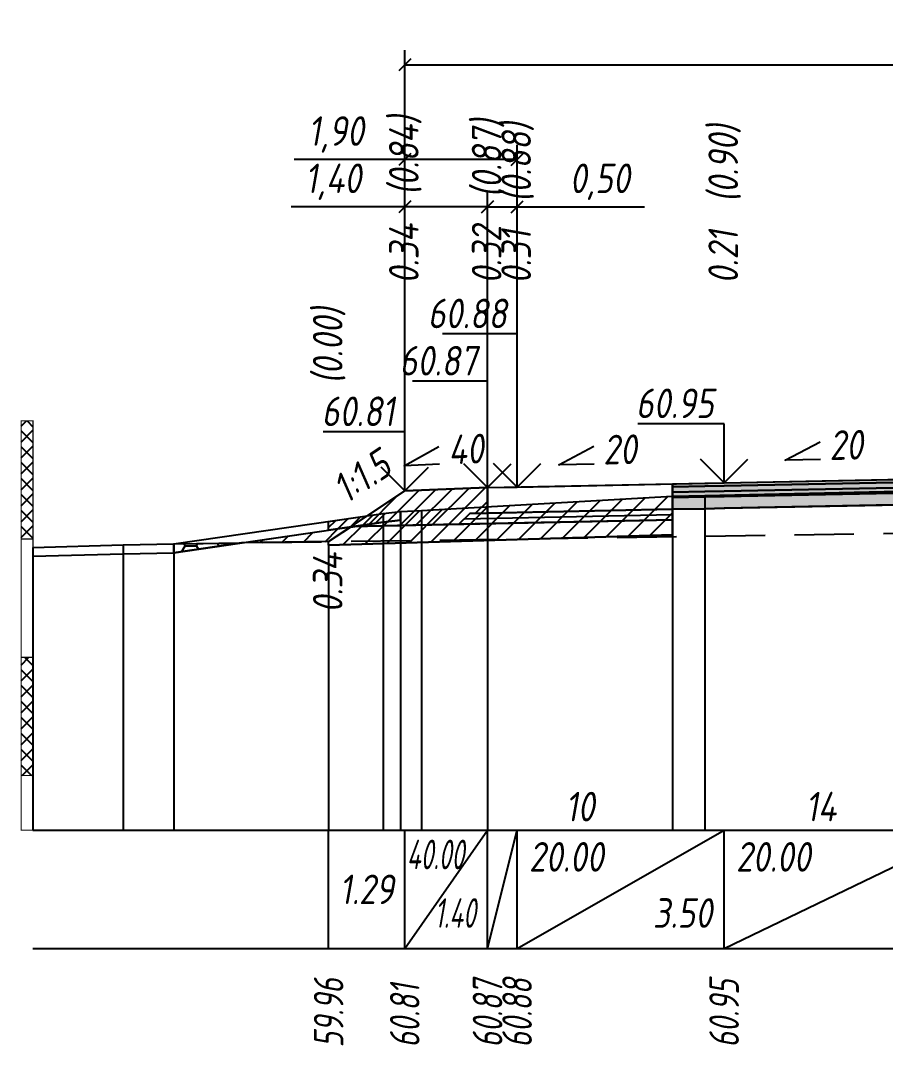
# Model space of a CAD drawing. Extents: x -717 to 1451, y -133302 to 233.
# Drawn here: x 78.9 to 152.1, y -54931.2 to -54844.5 of the extents above; entities that cross this region are included whole.
import ezdxf
from ezdxf.enums import TextEntityAlignment as Align

# ---------------------------------------------------------------- set-up
doc = ezdxf.new("R2010")
doc.units = 0
doc.linetypes.add('штриховая', pattern=[0.75, 0.5, -0.25])
for name, color, linetype in [('Интерполированный поперечник', 2, 'Continuous'), ('Код_514', 1, 'Continuous'), ('Контур_0', 7, 'Continuous'), ('Контур_2521', 7, 'Continuous'), ('Контур_2564', 7, 'Continuous'), ('Контур_2660', 7, 'Continuous'), ('Контур_2665', 7, 'Continuous'), ('Контур_400', 7, 'Continuous'), ('Контур_508', 7, 'Continuous'), ('Контур_512', 7, 'Continuous'), ('Контур_513', 7, 'Continuous'), ('Контур_818', 7, 'Continuous'), ('Красный поперечник', 1, 'Continuous'), ('Линейка абсолютных высот', 7, 'Continuous'), ('Объём_2501', 7, 'Continuous'), ('Объём_2564', 7, 'Continuous'), ('Объём_2650', 7, 'Continuous'), ('Объём_2660', 7, 'Continuous'), ('Объём_2661', 7, 'Continuous'), ('Объём_2665', 7, 'Continuous'), ('Объём_2666', 7, 'Continuous'), ('Объём_2667', 7, 'Continuous'), ('Объём_2668', 7, 'Continuous'), ('Объём_2669', 7, 'Continuous'), ('Объём_2675', 7, 'Continuous'), ('Объём_2753', 7, 'Continuous'), ('Откосы', 7, 'Continuous'), ('Отметки покрытия', 7, 'Continuous'), ('Рабочие отметки', 7, 'Continuous'), ('Рабочие отметки доп.', 7, 'Continuous'), ('Слои выравнивания', 7, 'Continuous'), ('Таблица', 7, 'Continuous'), ('Уклоны проезжей части', 7, 'Continuous'), ('Черный поперечник', 3, 'Continuous')]:
    doc.layers.add(name, color=color, linetype=linetype)
for name, color, linetype, true_color in [('Контур_2540', 2, 'Continuous', 0xffff00), ('Контур_2560', 2, 'Continuous', 0xffff00), ('Контур_2561', 7, 'Continuous', 0xff8040), ('Контур_2562', 3, 'Continuous', 0x00ff00), ('Контур_2563', 7, 'Continuous', 0xff8000), ('Контур_2570', 7, 'Continuous', 0x80ff00), ('Контур_2725', 7, 'Continuous', 0x323232), ('Контур_2736', 4, 'Continuous', 0x00ffff), ('Контур_2737', 4, 'Continuous', 0x00ffff), ('Контур_2738', 4, 'Continuous', 0x00ffff), ('Контур_2739', 4, 'Continuous', 0x00ffff), ('Контур_2741', 4, 'Continuous', 0x00ffff), ('Контур_2742', 4, 'Continuous', 0x00ffff), ('Контур_2743', 4, 'Continuous', 0x00ffff), ('Контур_2744', 7, 'Continuous', 0xa4ffff), ('Контур_2745', 7, 'Continuous', 0xa4ffff), ('Контур_2747', 4, 'Continuous', 0x00ffff), ('Контур_2748', 4, 'Continuous', 0x00ffff), ('Контур_2749', 4, 'Continuous', 0x00ffff), ('Контур_2750', 4, 'Continuous', 0x00ffff), ('Контур_2751', 4, 'Continuous', 0x00ffff), ('Контур_2752', 4, 'Continuous', 0x00ffff), ('Контур_2760', 7, 'Continuous', 0x323232), ('Контур_2761', 7, 'Continuous', 0x323232), ('Контур_2762', 7, 'Continuous', 0x323232), ('Контур_2763', 7, 'Continuous', 0x323232), ('Контур_402', 7, 'Continuous', 0xff6464), ('Контур_703', 4, 'Continuous', 0x00ffff), ('Контур_705', 4, 'Continuous', 0x00ffff), ('Контур_707', 4, 'Continuous', 0x00ffff), ('Контур_720', 131, 'Continuous', 0xaaffff), ('Объём_2500', 7, 'Continuous', 0xc0c0c0), ('Объём_2520', 7, 'Continuous', 0x80ffff), ('Объём_2540', 2, 'Continuous', 0xffff00), ('Объём_2560', 2, 'Continuous', 0xffff00), ('Объём_2561', 7, 'Continuous', 0xff8040), ('Объём_2562', 3, 'Continuous', 0x00ff00), ('Объём_2563', 7, 'Continuous', 0xff8000), ('Объём_2570', 7, 'Continuous', 0x80ff00), ('Объём_2600', 7, 'Continuous', 0x808000), ('Объём_2746', 2, 'Continuous', 0xffff00)]:
    doc.layers.add(name, color=color, linetype=linetype, true_color=true_color)
doc.styles.get("Standard").update_dxf_attribs({"font": 'txt', "height": 2.5})
doc.styles.add('М', font='romand.shx', dxfattribs={"width": 0.8, "oblique": 10, "height": 2.5})
doc.dimstyles.new('ISO-25', dxfattribs={"dimtxt": 2.5, "dimasz": 2.5, "dimexe": 1.25, "dimexo": 0.625, "dimtad": 1, "dimtxsty": 'Standard', "dimcen": 2.5, "dimadec": 0, "dimazin": 0, "dimtfac": 1, "dimtmove": 0, "dimatfit": 3, "dimfxl": 1, "dimarcsym": 0})
pattern_1 = [(45.0000013, (0, 0), (-0.67351924, 0.673519211), []), (135.0000003, (0, 0), (-0.673519222, -0.67351923), [])]

# ---------------------------------------------------------------- blocks, each defined once
blk = doc.blocks.new('_Oblique')
at = {"color": 0, "linetype": 'ByBlock', "lineweight": -2}
blk.add_line((-0.5, -0.5), (0.5, 0.5), dxfattribs=at)
blk = doc.blocks.new('*D1315')
at = {"color": 0, "lineweight": -2, "transparency": 16777216}
for p, q in [((111.436, -54883.739), (111.436, -54859.019)), ((118.436, -54883.459), (118.436, -54859.019)), ((111.436, -54860.269), (101.845, -54860.269)), ((118.436, -54860.269), (111.436, -54860.269))]:
    blk.add_line(p, q, dxfattribs=at)
at = {"layer": 'Defpoints', "color": 0, "transparency": 16777216}
for p in [(118.436, -54860.269), (111.436, -54884.364), (118.436, -54884.084)]:
    blk.add_point(p, dxfattribs=at)
at = {"color": 0, "lineweight": -2, "transparency": 16777216, "rotation": 180}
blk.add_blockref('_Oblique', (111.436, -54860.269), dxfattribs=at)
at = {"color": 0, "lineweight": -2, "transparency": 16777216}
blk.add_blockref('_Oblique', (118.436, -54860.269), dxfattribs=at)
at = {"color": 0, "transparency": 16777216, "insert": (105.385, -54858.156), "char_height": 2.5, "width": 8.75, "attachment_point": 5, "style": 'М'}
blk.add_mtext('1,40', dxfattribs=at)
blk = doc.blocks.new('*D1317')
at = {"color": 0, "lineweight": -2, "transparency": 16777216}
for p, q in [((118.436, -54883.459), (118.436, -54859.019)), ((120.936, -54883.409), (120.936, -54859.019)), ((118.436, -54860.269), (120.936, -54860.269)), ((120.936, -54860.269), (131.692, -54860.269))]:
    blk.add_line(p, q, dxfattribs=at)
at = {"layer": 'Defpoints', "color": 0, "transparency": 16777216}
for p in [(120.936, -54860.269), (118.436, -54884.084), (120.936, -54884.034)]:
    blk.add_point(p, dxfattribs=at)
at = {"color": 0, "lineweight": -2, "transparency": 16777216, "rotation": 180}
blk.add_blockref('_Oblique', (118.436, -54860.269), dxfattribs=at)
at = {"color": 0, "lineweight": -2, "transparency": 16777216}
blk.add_blockref('_Oblique', (120.936, -54860.269), dxfattribs=at)
at = {"color": 0, "transparency": 16777216, "insert": (127.931, -54858.156), "char_height": 2.5, "width": 9.16667, "attachment_point": 5, "style": 'М'}
blk.add_mtext('0,50', dxfattribs=at)
blk = doc.blocks.new('*D1320')
at = {"color": 0, "lineweight": -2, "transparency": 16777216}
for p, q in [((111.436, -54883.739), (111.436, -54855.019)), ((120.936, -54883.409), (120.936, -54855.019)), ((111.436, -54856.269), (102.088, -54856.269)), ((120.936, -54856.269), (111.436, -54856.269))]:
    blk.add_line(p, q, dxfattribs=at)
at = {"layer": 'Defpoints', "color": 0, "transparency": 16777216}
for p in [(120.936, -54856.269), (111.436, -54884.364), (120.936, -54884.034)]:
    blk.add_point(p, dxfattribs=at)
at = {"color": 0, "lineweight": -2, "transparency": 16777216, "rotation": 180}
blk.add_blockref('_Oblique', (111.436, -54856.269), dxfattribs=at)
at = {"color": 0, "lineweight": -2, "transparency": 16777216}
blk.add_blockref('_Oblique', (120.936, -54856.269), dxfattribs=at)
at = {"color": 0, "transparency": 16777216, "insert": (105.628, -54854.156), "char_height": 2.5, "width": 8.75, "attachment_point": 5, "style": 'М'}
blk.add_mtext('1,90', dxfattribs=at)
blk = doc.blocks.new('*D1321')
at = {"color": 0, "lineweight": -2, "transparency": 16777216}
for p, q in [((111.436, -54883.739), (111.436, -54847.019)), ((206.936, -54883.739), (206.936, -54847.019)), ((111.436, -54848.269), (206.936, -54848.269))]:
    blk.add_line(p, q, dxfattribs=at)
at = {"layer": 'Defpoints', "color": 0, "transparency": 16777216}
for p in [(206.936, -54848.269), (111.436, -54884.364), (206.936, -54884.364)]:
    blk.add_point(p, dxfattribs=at)
at = {"color": 0, "lineweight": -2, "transparency": 16777216, "rotation": 180}
blk.add_blockref('_Oblique', (111.436, -54848.269), dxfattribs=at)
at = {"color": 0, "lineweight": -2, "transparency": 16777216}
blk.add_blockref('_Oblique', (206.936, -54848.269), dxfattribs=at)
at = {"color": 0, "transparency": 16777216, "insert": (159.186, -54846.156), "char_height": 2.5, "width": 10.41667, "attachment_point": 5, "style": 'М'}
blk.add_mtext('19,10', dxfattribs=at)

msp = doc.modelspace()

# ---------------------------------------------------------------- hatches: boundary and pattern name
at = {"layer": 'Линейка абсолютных высот'}
h = msp.add_hatch(dxfattribs=at)
h.set_pattern_fill('ANSI37', scale=0.3, style=0)
h.set_pattern_definition(pattern_1)
h.paths.add_polyline_path([(80, -54888.371), (80, -54878.371), (79, -54878.371), (79, -54888.371)])
h = msp.add_hatch(dxfattribs=at)
h.set_pattern_fill('ANSI37', scale=0.3, style=0)
h.set_pattern_definition(pattern_1)
h.paths.add_polyline_path([(80, -54908.371), (80, -54898.371), (79, -54898.371), (79, -54908.371)])
at = {"layer": 'Объём_2563'}
h = msp.add_hatch(dxfattribs=at)
h.set_pattern_fill('ANSI31', color=256, scale=0.3)
h.paths.add_polyline_path([(111.436, -54884.302), (118.436, -54884.022), (118.436, -54886.172), (116.936, -54886.202), (116.018, -54887.12), (106.936, -54887.302)])
at = {"layer": 'Объём_2570'}
h = msp.add_hatch(dxfattribs=at)
h.set_pattern_fill('ANSI31', color=256, scale=0.2)
h.paths.add_polyline_path([(111.083, -54886.781), (109.615, -54886.955), (105, -54887.628), (105, -54886.878), (109.615, -54886.205), (111.083, -54886.031)])
at = {"layer": 'Объём_2600'}
h = msp.add_hatch(dxfattribs=at)
h.set_pattern_fill('ANSI31', color=6, scale=0.4)
h.paths.add_polyline_path([(112.839, -54885.967), (134.07, -54884.747), (134.07, -54888.01), (105, -54888.883), (105, -54888.593), (97.631, -54888.702), (109.615, -54886.955), (111.083, -54886.781), (111.083, -54886.031)])
h = msp.add_hatch(dxfattribs=at)
h.set_pattern_fill('HONEY', color=5, scale=0.3)
h.paths.add_polyline_path([(91.904, -54889.536), (91.904, -54888.786), (97.631, -54888.702)])
at = {"layer": 'Слои выравнивания'}
for color, points in [(2, [(134.07, -54883.709), (136.794, -54883.655), (138.436, -54883.622), (157.002, -54883.251), (159.186, -54883.207), (159.186, -54883.457), (157.002, -54883.501), (138.436, -54883.872), (136.794, -54883.905), (134.07, -54883.959)]), (3, [(134.07, -54883.959), (136.794, -54883.905), (138.436, -54883.872), (157.002, -54883.501), (159.186, -54883.457), (159.186, -54883.907), (157.002, -54883.951), (138.436, -54884.322), (136.794, -54884.355), (134.07, -54884.409)]), (4, [(134.07, -54884.409), (136.794, -54884.355), (138.436, -54884.322), (157.002, -54883.951), (159.186, -54883.907), (159.186, -54884.357), (157.002, -54884.401), (138.436, -54884.772), (136.794, -54884.805), (134.07, -54884.859)]), (5, [(134.07, -54884.859), (136.794, -54884.805), (138.436, -54884.772), (157.002, -54884.401), (159.186, -54884.357), (159.186, -54885.357), (157.002, -54885.401), (138.436, -54885.772), (136.794, -54885.805), (134.07, -54885.859)])]:
    msp.add_hatch(color=color, dxfattribs=at).paths.add_polyline_path(points)

# ---------------------------------------------------------------- linework, layer by layer
at = {"layer": 'Интерполированный поперечник', "linetype": 'штриховая', "ltscale": 10, "flags": 128}
msp.add_lwpolyline([(91.904, -54888.786), (209.686, -54887.047)], dxfattribs=at)
at = {"layer": 'Код_514'}
for p, q in [((105, -54923), (105, -54913)), ((111.436, -54923), (111.436, -54913)), ((111.436, -54923), (118.436, -54913)), ((118.436, -54923), (118.436, -54913)), ((118.436, -54923), (120.936, -54913)), ((120.936, -54923), (120.936, -54913)), ((120.936, -54923), (138.436, -54913)), ((138.436, -54923), (138.436, -54913)), ((138.436, -54923), (159.186, -54913))]:
    msp.add_line(p, q, dxfattribs=at)
at = {"layer": 'Контур_0', "flags": 128}
for points in [[(111.436, -54884.302), (105, -54888.593), (105, -54888.593), (105, -54888.593), (105, -54888.593), (105, -54888.593), (105, -54888.593), (105, -54888.593), (105, -54888.593), (105, -54888.593), (105, -54888.593), (105, -54888.593), (105, -54888.593), (105, -54888.593), (105, -54888.593), (105, -54888.593)], [(111.436, -54884.302), (105, -54888.593), (105, -54888.593), (105, -54888.593), (105, -54888.593), (105, -54888.593), (105, -54888.593), (105, -54888.593), (105, -54888.593), (105, -54888.593), (105, -54888.593), (105, -54888.593), (105, -54888.593), (105, -54888.593), (105, -54888.593), (105, -54888.593), (105, -54888.593), (105, -54888.593), (105, -54888.593), (105, -54888.593), (105, -54888.593), (105, -54888.593), (105, -54888.593), (105, -54888.593), (105, -54888.593), (105, -54888.593), (105, -54888.593), (105, -54888.593), (105, -54888.593), (105, -54888.593)], [(120.936, -54886.122), (118.436, -54886.172), (118.436, -54884.022), (134.07, -54883.709), (134.07, -54885.859), (120.936, -54886.122), (120.936, -54886.122)], [(116.936, -54886.202), (134.07, -54885.859), (134.07, -54886.759), (116.018, -54887.12), (116.936, -54886.202), (116.936, -54886.202)], [(106.936, -54887.302), (116.018, -54887.12), (116.936, -54886.202), (118.436, -54886.172)]]:
    msp.add_lwpolyline(points, dxfattribs=at)
at = {"layer": 'Контур_2521', "color": 250, "flags": 128}
msp.add_lwpolyline([(116.477, -54886.661), (134.07, -54886.309)], dxfattribs=at)
at = {"layer": 'Контур_2540', "flags": 128}
msp.add_lwpolyline([(106.936, -54887.302), (134.07, -54886.759), (134.07, -54888.01), (105, -54888.883), (105, -54888.593), (106.936, -54887.302), (106.936, -54887.302)], dxfattribs=at)
at = {"layer": 'Контур_2560', "flags": 128}
msp.add_lwpolyline([(111.436, -54884.302), (111.436, -54884.302), (111.436, -54884.302), (118.436, -54884.022)], dxfattribs=at)
at = {"layer": 'Контур_2561', "flags": 128}
msp.add_lwpolyline([(118.436, -54884.022), (118.436, -54884.022), (111.436, -54884.302), (111.436, -54884.302), (118.436, -54884.022)], dxfattribs=at)
at = {"layer": 'Контур_2562', "flags": 128}
msp.add_lwpolyline([(111.436, -54884.302), (111.436, -54884.302), (111.436, -54884.302), (111.436, -54884.302), (111.436, -54884.302)], dxfattribs=at)
at = {"layer": 'Контур_2563', "flags": 128}
msp.add_lwpolyline([(111.436, -54884.302), (118.436, -54884.022), (118.436, -54886.172), (116.936, -54886.202), (116.018, -54887.12), (106.936, -54887.302), (111.436, -54884.302), (111.436, -54884.302)], dxfattribs=at)
at = {"layer": 'Контур_2564', "flags": 128}
msp.add_lwpolyline([(111.436, -54884.302), (118.436, -54884.022)], dxfattribs=at)
at = {"layer": 'Контур_2570', "flags": 128}
msp.add_lwpolyline([(80, -54889.825), (87.622, -54889.617), (91.904, -54889.536), (91.904, -54889.536), (109.615, -54886.955), (111.083, -54886.781), (111.083, -54886.031), (112.839, -54885.967), (134.07, -54884.747), (136.794, -54884.688), (157.002, -54884.234), (159.186, -54884.263), (175.913, -54884.488), (178.616, -54884.537), (181.462, -54884.727), (199.306, -54886.096), (199.306, -54886.846), (204.27, -54887.263), (209.686, -54887.797), (209.686, -54887.797), (216.117, -54887.317), (248.944, -54885.062), (254.342, -54885.438), (258.416, -54885.468)], dxfattribs=at)
at = {"layer": 'Контур_2660', "flags": 128}
msp.add_lwpolyline([(105, -54888.883), (134.07, -54888.01)], dxfattribs=at)
at = {"layer": 'Контур_2665', "flags": 128}
msp.add_lwpolyline([(111.436, -54884.302), (111.436, -54884.302)], dxfattribs=at)
at = {"layer": 'Контур_2725', "flags": 128}
msp.add_lwpolyline([(134.07, -54885.859), (136.794, -54885.805), (138.436, -54885.772), (157.002, -54885.401), (159.186, -54885.357), (175.913, -54885.691), (178.616, -54885.746)], dxfattribs=at)
at = {"layer": 'Контур_2736', "flags": 128}
msp.add_lwpolyline([(111.436, -54884.302), (105, -54888.593)], dxfattribs=at)
at = {"layer": 'Контур_2737', "flags": 128}
msp.add_lwpolyline([(105, -54888.593), (105, -54888.593)], dxfattribs=at)
at = {"layer": 'Контур_2738', "flags": 128}
msp.add_lwpolyline([(105, -54888.593), (105, -54888.593)], dxfattribs=at)
at = {"layer": 'Контур_2739', "flags": 128}
msp.add_lwpolyline([(105, -54888.593), (105, -54888.593)], dxfattribs=at)
at = {"layer": 'Контур_2741', "flags": 128}
msp.add_lwpolyline([(105, -54888.593), (105, -54888.593)], dxfattribs=at)
at = {"layer": 'Контур_2742', "flags": 128}
msp.add_lwpolyline([(105, -54888.593), (105, -54888.593)], dxfattribs=at)
at = {"layer": 'Контур_2743', "flags": 128}
msp.add_lwpolyline([(105, -54888.593), (105, -54888.593)], dxfattribs=at)
at = {"layer": 'Контур_2744', "flags": 128}
msp.add_lwpolyline([(105, -54888.593), (105, -54888.593)], dxfattribs=at)
msp.add_lwpolyline([(105, -54888.593), (105, -54888.593)], dxfattribs=at)
msp.add_lwpolyline([(105, -54888.593), (105, -54888.593)], dxfattribs=at)
msp.add_lwpolyline([(105, -54888.593), (105, -54888.593)], dxfattribs=at)
msp.add_lwpolyline([(105, -54888.593), (105, -54888.593)], dxfattribs=at)
msp.add_lwpolyline([(105, -54888.593), (105, -54888.593)], dxfattribs=at)
at = {"layer": 'Контур_2745', "flags": 128}
msp.add_lwpolyline([(105, -54888.593), (105, -54888.593)], dxfattribs=at)
msp.add_lwpolyline([(105, -54888.593), (105, -54888.593)], dxfattribs=at)
msp.add_lwpolyline([(105, -54888.593), (105, -54888.593)], dxfattribs=at)
msp.add_lwpolyline([(105, -54888.593), (105, -54888.593)], dxfattribs=at)
msp.add_lwpolyline([(105, -54888.593), (105, -54888.593)], dxfattribs=at)
msp.add_lwpolyline([(105, -54888.593), (105, -54888.593)], dxfattribs=at)
at = {"layer": 'Контур_2747', "flags": 128}
msp.add_lwpolyline([(105, -54888.593), (105, -54888.593)], dxfattribs=at)
at = {"layer": 'Контур_2748', "flags": 128}
msp.add_lwpolyline([(105, -54888.593), (105, -54888.593)], dxfattribs=at)
at = {"layer": 'Контур_2749', "flags": 128}
msp.add_lwpolyline([(105, -54888.593), (105, -54888.593)], dxfattribs=at)
at = {"layer": 'Контур_2750', "flags": 128}
msp.add_lwpolyline([(105, -54888.593), (105, -54888.593)], dxfattribs=at)
at = {"layer": 'Контур_2751', "flags": 128}
msp.add_lwpolyline([(105, -54888.593), (105, -54888.593)], dxfattribs=at)
at = {"layer": 'Контур_2752', "flags": 128}
msp.add_lwpolyline([(105, -54888.593), (105, -54888.593)], dxfattribs=at)
at = {"layer": 'Контур_2760', "flags": 128}
msp.add_lwpolyline([(134.07, -54883.709), (136.794, -54883.655), (138.436, -54883.622), (157.002, -54883.251), (159.186, -54883.207), (175.913, -54883.541), (178.616, -54883.596)], dxfattribs=at)
at = {"layer": 'Контур_2761', "flags": 128}
msp.add_lwpolyline([(134.07, -54883.959), (136.794, -54883.905), (138.436, -54883.872), (157.002, -54883.501), (159.186, -54883.457), (175.913, -54883.791), (178.616, -54883.846)], dxfattribs=at)
at = {"layer": 'Контур_2762', "flags": 128}
msp.add_lwpolyline([(134.07, -54884.409), (136.794, -54884.355), (138.436, -54884.322), (157.002, -54883.951), (159.186, -54883.907), (175.913, -54884.241), (178.616, -54884.296)], dxfattribs=at)
at = {"layer": 'Контур_2763', "flags": 128}
msp.add_lwpolyline([(134.07, -54884.859), (136.794, -54884.805), (138.436, -54884.772), (157.002, -54884.401), (159.186, -54884.357), (175.913, -54884.691), (178.616, -54884.746)], dxfattribs=at)
at = {"layer": 'Контур_400', "flags": 128}
msp.add_lwpolyline([(118.436, -54884.022), (120.936, -54883.972), (120.936, -54883.972), (120.936, -54883.972), (120.936, -54883.972), (120.936, -54883.972), (120.936, -54883.972), (138.436, -54883.622), (159.186, -54883.207)], dxfattribs=at)
at = {"layer": 'Контур_402', "flags": 128}
msp.add_lwpolyline([(105, -54888.883), (134.07, -54888.01), (134.07, -54885.859), (159.186, -54885.357), (178.616, -54885.746), (178.616, -54887.84), (213.828, -54888.896)], dxfattribs=at)
at = {"layer": 'Контур_508', "flags": 128}
msp.add_lwpolyline([(105, -54888.883), (134.07, -54888.01), (134.07, -54885.859), (159.186, -54885.357), (178.616, -54885.746), (178.616, -54887.84), (213.828, -54888.896), (219.983, -54893), (221.983, -54893), (233.416, -54885.379)], dxfattribs=at)
at = {"layer": 'Контур_512', "flags": 128}
msp.add_lwpolyline([(105, -54888.883), (134.07, -54888.01)], dxfattribs=at)
at = {"layer": 'Контур_513', "flags": 128}
msp.add_lwpolyline([(105, -54888.883), (134.07, -54888.01), (134.07, -54885.859), (159.186, -54885.357), (178.616, -54885.746), (178.616, -54887.84), (213.828, -54888.896), (219.983, -54893), (221.983, -54893), (233.416, -54885.379)], dxfattribs=at)
at = {"layer": 'Контур_703', "flags": 128}
for points in [[(111.436, -54884.302), (105, -54888.593)], [(105, -54888.593), (105, -54888.593)]]:
    msp.add_lwpolyline(points, dxfattribs=at)
at = {"layer": 'Контур_705', "flags": 128}
msp.add_lwpolyline([(105, -54888.593), (105, -54888.593)], dxfattribs=at)
at = {"layer": 'Контур_707', "flags": 128}
msp.add_lwpolyline([(105, -54888.593), (105, -54888.593)], dxfattribs=at)
at = {"layer": 'Контур_720', "flags": 128}
msp.add_lwpolyline([(105, -54888.593), (105, -54888.593)], dxfattribs=at)
at = {"layer": 'Контур_818', "flags": 128}
msp.add_lwpolyline([(105, -54887.628), (109.615, -54886.955), (111.083, -54886.781), (111.083, -54886.031), (112.839, -54885.967), (134.07, -54884.747), (136.794, -54884.688), (157.002, -54884.234), (159.186, -54884.263), (175.913, -54884.488), (178.616, -54884.537), (181.462, -54884.727), (199.306, -54886.096), (199.306, -54886.846), (204.27, -54887.263), (209.686, -54887.797), (209.686, -54887.797), (216.117, -54887.317), (233.416, -54886.129)], dxfattribs=at)
at = {"layer": 'Красный поперечник'}
for p, q in [((138.436, -54883.622), (159.186, -54883.207)), ((105, -54888.593), (111.436, -54884.302)), ((111.436, -54884.302), (118.436, -54884.022)), ((118.436, -54884.022), (120.936, -54883.972)), ((120.936, -54883.972), (138.436, -54883.622)), ((134.07, -54888.01), (134.07, -54913)), ((105, -54888.883), (105, -54913))]:
    msp.add_line(p, q, dxfattribs=at)
at = {"layer": 'Линейка абсолютных высот', "color": 7, "const_width": 0.1, "flags": 128}
for points in [[(80, -54888.371), (80, -54878.371), (79, -54878.371), (79, -54888.371), (80, -54888.371)], [(80, -54898.371), (80, -54888.371), (79, -54888.371), (79, -54898.371), (80, -54898.371)], [(80, -54908.371), (80, -54898.371), (79, -54898.371), (79, -54908.371), (80, -54908.371)], [(80, -54913), (80, -54908.371), (79, -54908.371), (79, -54913), (80, -54913)]]:
    msp.add_lwpolyline(points, dxfattribs=at)
at = {"layer": 'Объём_2500', "flags": 128}
msp.add_lwpolyline([(120.936, -54886.122), (118.436, -54886.172), (118.436, -54884.022), (134.07, -54883.709), (134.07, -54885.859), (120.936, -54886.122), (120.936, -54886.122)], dxfattribs=at)
at = {"layer": 'Объём_2501', "flags": 128}
msp.add_lwpolyline([(118.436, -54884.022), (120.936, -54883.972), (120.936, -54883.972), (120.936, -54883.972), (120.936, -54883.972), (120.936, -54883.972), (120.936, -54883.972), (138.436, -54883.622), (159.186, -54883.207)], dxfattribs=at)
at = {"layer": 'Объём_2520', "color": 250, "flags": 128}
msp.add_lwpolyline([(116.936, -54886.202), (134.07, -54885.859), (134.07, -54886.759), (116.018, -54887.12), (116.936, -54886.202), (116.936, -54886.202)], dxfattribs=at)
at = {"layer": 'Объём_2540', "flags": 128}
msp.add_lwpolyline([(106.936, -54887.302), (134.07, -54886.759), (134.07, -54888.01), (105, -54888.883), (105, -54888.593), (106.936, -54887.302), (106.936, -54887.302)], dxfattribs=at)
at = {"layer": 'Объём_2560', "flags": 128}
msp.add_lwpolyline([(111.436, -54884.302), (111.436, -54884.302), (111.436, -54884.302), (118.436, -54884.022)], dxfattribs=at)
at = {"layer": 'Объём_2561', "flags": 128}
msp.add_lwpolyline([(118.436, -54884.022), (118.436, -54884.022), (111.436, -54884.302), (111.436, -54884.302), (118.436, -54884.022)], dxfattribs=at)
at = {"layer": 'Объём_2562', "flags": 128}
msp.add_lwpolyline([(111.436, -54884.302), (111.436, -54884.302), (111.436, -54884.302), (111.436, -54884.302), (111.436, -54884.302)], dxfattribs=at)
at = {"layer": 'Объём_2563', "color": 250, "flags": 128}
msp.add_lwpolyline([(111.436, -54884.302), (118.436, -54884.022), (118.436, -54886.172), (116.936, -54886.202), (116.018, -54887.12), (106.936, -54887.302), (111.436, -54884.302), (111.436, -54884.302)], dxfattribs=at)
at = {"layer": 'Объём_2564', "flags": 128}
msp.add_lwpolyline([(111.436, -54884.302), (118.436, -54884.022)], dxfattribs=at)
at = {"layer": 'Объём_2570', "flags": 128}
msp.add_lwpolyline([(111.083, -54886.781), (109.615, -54886.955), (105, -54887.628), (105, -54886.878), (109.615, -54886.205), (111.083, -54886.031), (111.083, -54886.781), (111.083, -54886.781)], dxfattribs=at)
at = {"layer": 'Объём_2600', "color": 5, "flags": 128}
msp.add_lwpolyline([(91.904, -54889.536), (91.904, -54888.786), (97.631, -54888.702), (91.904, -54889.536), (91.904, -54889.536)], dxfattribs=at)
at = {"layer": 'Объём_2650', "color": 6, "flags": 128}
msp.add_lwpolyline([(112.839, -54885.967), (134.07, -54884.747), (134.07, -54888.01), (105, -54888.883), (105, -54888.593), (97.631, -54888.702), (109.615, -54886.955), (111.083, -54886.781), (111.083, -54886.031), (112.839, -54885.967), (112.839, -54885.967)], dxfattribs=at)
at = {"layer": 'Объём_2660', "flags": 128}
msp.add_lwpolyline([(105, -54888.883), (134.07, -54888.01)], dxfattribs=at)
at = {"layer": 'Объём_2661', "flags": 128}
msp.add_lwpolyline([(111.436, -54884.302), (105, -54888.593)], dxfattribs=at)
at = {"layer": 'Объём_2665', "flags": 128}
msp.add_lwpolyline([(111.436, -54884.302), (111.436, -54884.302)], dxfattribs=at)
at = {"layer": 'Объём_2666', "flags": 128}
msp.add_lwpolyline([(111.436, -54884.302), (105, -54888.593)], dxfattribs=at)
at = {"layer": 'Объём_2667', "flags": 128}
msp.add_lwpolyline([(105, -54888.593), (105, -54888.593)], dxfattribs=at)
msp.add_lwpolyline([(105, -54888.593), (105, -54888.593)], dxfattribs=at)
at = {"layer": 'Объём_2668', "flags": 128}
msp.add_lwpolyline([(105, -54888.593), (105, -54888.593)], dxfattribs=at)
msp.add_lwpolyline([(105, -54888.593), (105, -54888.593)], dxfattribs=at)
at = {"layer": 'Объём_2669', "flags": 128}
msp.add_lwpolyline([(105, -54888.593), (105, -54888.593)], dxfattribs=at)
msp.add_lwpolyline([(105, -54888.593), (105, -54888.593)], dxfattribs=at)
at = {"layer": 'Объём_2675', "flags": 128}
msp.add_lwpolyline([(105, -54888.593), (105, -54888.593)], dxfattribs=at)
msp.add_lwpolyline([(105, -54888.593), (105, -54888.593)], dxfattribs=at)
msp.add_lwpolyline([(105, -54888.593), (105, -54888.593)], dxfattribs=at)
msp.add_lwpolyline([(105, -54888.593), (105, -54888.593)], dxfattribs=at)
msp.add_lwpolyline([(105, -54888.593), (105, -54888.593)], dxfattribs=at)
msp.add_lwpolyline([(105, -54888.593), (105, -54888.593)], dxfattribs=at)
msp.add_lwpolyline([(105, -54888.593), (105, -54888.593)], dxfattribs=at)
msp.add_lwpolyline([(105, -54888.593), (105, -54888.593)], dxfattribs=at)
msp.add_lwpolyline([(105, -54888.593), (105, -54888.593)], dxfattribs=at)
msp.add_lwpolyline([(105, -54888.593), (105, -54888.593)], dxfattribs=at)
msp.add_lwpolyline([(105, -54888.593), (105, -54888.593)], dxfattribs=at)
msp.add_lwpolyline([(105, -54888.593), (105, -54888.593)], dxfattribs=at)
at = {"layer": 'Объём_2746', "flags": 128}
msp.add_lwpolyline([(109.615, -54886.955), (111.083, -54886.781), (111.083, -54886.031), (112.839, -54885.967), (134.07, -54884.747), (134.07, -54888.01), (105, -54888.883), (105, -54888.593), (106.853, -54887.358), (109.615, -54886.955), (109.615, -54886.955)], dxfattribs=at)
at = {"layer": 'Объём_2753', "flags": 128}
msp.add_lwpolyline([(134.07, -54883.709), (134.07, -54883.709)], dxfattribs=at)
at = {"layer": 'Откосы', "color": 1, "flags": 128}
for points in [[(114.381, -54882.048), (111.383, -54882.168), (114.321, -54880.549)], [(127.46, -54882.03), (124.461, -54882.09), (127.43, -54880.53)], [(146.585, -54881.648), (143.586, -54881.708), (146.555, -54880.148)]]:
    msp.add_lwpolyline(points, dxfattribs=at)
at = {"layer": 'Отметки покрытия', "color": 1}
for p, q in [((120.936, -54871.022), (114.636, -54871.022)), ((120.936, -54883.972), (120.936, -54871.022)), ((118.436, -54875.022), (112.086, -54875.022)), ((118.436, -54884.022), (118.436, -54875.022)), ((138.436, -54878.622), (131.136, -54878.622)), ((138.436, -54883.622), (138.436, -54878.622)), ((111.436, -54879.302), (104.536, -54879.302)), ((111.436, -54884.302), (111.436, -54879.302)), ((138.436, -54883.622), (136.436, -54881.622)), ((138.436, -54883.622), (140.436, -54881.622)), ((111.436, -54884.302), (109.436, -54882.302)), ((111.436, -54884.302), (113.436, -54882.302)), ((118.436, -54884.022), (116.436, -54882.022)), ((118.436, -54884.022), (120.436, -54882.022)), ((120.936, -54883.972), (118.936, -54881.972)), ((120.936, -54883.972), (122.936, -54881.972))]:
    msp.add_line(p, q, dxfattribs=at)
at = {"layer": 'Слои выравнивания'}
for p, q in [((118.436, -54884.022), (118.436, -54913)), ((134.07, -54883.709), (134.07, -54913))]:
    msp.add_line(p, q, dxfattribs=at)
at = {"layer": 'Слои выравнивания', "color": 2, "flags": 128}
msp.add_lwpolyline([(134.07, -54883.709), (136.794, -54883.655), (138.436, -54883.622), (157.002, -54883.251), (159.186, -54883.207), (159.186, -54883.457), (157.002, -54883.501), (138.436, -54883.872), (136.794, -54883.905), (134.07, -54883.959)], close=True, dxfattribs=at)
at = {"layer": 'Слои выравнивания', "color": 3, "flags": 128}
msp.add_lwpolyline([(134.07, -54883.959), (136.794, -54883.905), (138.436, -54883.872), (157.002, -54883.501), (159.186, -54883.457), (159.186, -54883.907), (157.002, -54883.951), (138.436, -54884.322), (136.794, -54884.355), (134.07, -54884.409)], close=True, dxfattribs=at)
at = {"layer": 'Слои выравнивания', "color": 4, "flags": 128}
msp.add_lwpolyline([(134.07, -54884.409), (136.794, -54884.355), (138.436, -54884.322), (157.002, -54883.951), (159.186, -54883.907), (159.186, -54884.357), (157.002, -54884.401), (138.436, -54884.772), (136.794, -54884.805), (134.07, -54884.859)], close=True, dxfattribs=at)
at = {"layer": 'Слои выравнивания', "color": 5, "flags": 128}
msp.add_lwpolyline([(134.07, -54884.859), (136.794, -54884.805), (138.436, -54884.772), (157.002, -54884.401), (159.186, -54884.357), (159.186, -54885.357), (157.002, -54885.401), (138.436, -54885.772), (136.794, -54885.805), (134.07, -54885.859)], close=True, dxfattribs=at)
at = {"layer": 'Таблица'}
for p, q in [((80, -54913), (258.416, -54913)), ((80, -54923), (258.416, -54923))]:
    msp.add_line(p, q, dxfattribs=at)
at = {"layer": 'Черный поперечник', "color": 7}
for p, q in [((134.07, -54884.747), (134.07, -54913)), ((136.794, -54884.688), (136.794, -54913)), ((111.083, -54886.031), (111.083, -54913)), ((112.839, -54885.967), (112.839, -54913)), ((109.615, -54886.205), (109.615, -54913)), ((80, -54889.075), (80, -54913)), ((87.622, -54888.867), (87.622, -54913)), ((91.904, -54888.786), (91.904, -54913))]:
    msp.add_line(p, q, dxfattribs=at)
at = {"layer": 'Черный поперечник', "flags": 128}
msp.add_lwpolyline([(80, -54889.075), (87.622, -54888.867), (91.904, -54888.786), (109.615, -54886.205), (111.083, -54886.031), (112.839, -54885.967), (134.07, -54884.747), (136.794, -54884.688), (157.002, -54884.234), (159.186, -54884.263), (175.913, -54884.488), (178.616, -54884.537), (181.462, -54884.727), (199.306, -54886.096), (204.27, -54886.513), (209.686, -54887.047), (216.117, -54886.567), (248.944, -54884.312), (254.342, -54884.688), (258.416, -54884.718)], dxfattribs=at)

# ---------------------------------------------------------------- texts
at = {"layer": 'Код_514', "style": 'М', "oblique": 10}
for s, width, p in [('40.00', 0.6, (111.601, -54913.801)), ('20.00', 0.8, (121.936, -54914)), ('20.00', 0.8, (139.436, -54914))]:
    msp.add_text(s, height=2.5, dxfattribs=dict(at, width=width)).set_placement(p, align=Align.TOP_LEFT)
at = {"layer": 'Код_514', "style": 'М', "oblique": 10, "width": 0.8}
msp.add_text('1.29', height=2.5, dxfattribs=at).set_placement((108.218, -54918), align=Align.MIDDLE_CENTER)
at = {"layer": 'Код_514', "style": 'М', "oblique": 10}
for s, width, p in [('1.40', 0.6, (117.436, -54922)), ('3.50', 0.8, (137.436, -54922))]:
    msp.add_text(s, height=2.5, dxfattribs=dict(at, width=width)).set_placement(p, align=Align.BOTTOM_RIGHT)
at = {"layer": 'Код_514', "style": 'М', "oblique": 10, "width": 0.7}
for s, p in [('59.96', (105, -54931.382)), ('60.81', (111.436, -54931.382)), ('60.87', (118.436, -54931.382)), ('60.88', (120.936, -54931.382)), ('60.95', (138.436, -54931.382))]:
    msp.add_text(s, height=2.5, rotation=90, dxfattribs=at).set_placement(p, align=Align.MIDDLE_LEFT)
at = {"layer": 'Отметки покрытия', "color": 1, "style": 'М', "oblique": 10, "width": 0.8}
for s, p in [('60.88', (120.077, -54871.291)), ('60.87', (117.577, -54875.291)), ('60.95', (137.577, -54878.891)), ('60.81', (110.577, -54879.571))]:
    msp.add_text(s, height=2.5, dxfattribs=at).set_placement(p, align=Align.BOTTOM_RIGHT)
at = {"layer": 'Рабочие отметки', "color": 1, "style": 'М', "oblique": 10, "width": 0.8}
for s, p in [('0.34', (111.358, -54866.772)), ('0.32', (118.358, -54866.772)), ('0.31', (120.858, -54866.772)), ('0.21', (138.358, -54866.772))]:
    msp.add_text(s, height=2.5, rotation=90, dxfattribs=at).set_placement(p, align=Align.MIDDLE_LEFT)
msp.add_text('0.34', height=2.5, rotation=90, dxfattribs=at).set_placement((104.922, -54889.524), align=Align.MIDDLE_RIGHT)
at = {"layer": 'Рабочие отметки доп.', "color": 1, "style": 'М', "oblique": 10, "width": 0.8}
for s, p in [('(0.84)', (111.358, -54859.272)), ('(0.87)', (118.358, -54859.472)), ('(0.88)', (120.858, -54859.872)), ('(0.90)', (138.358, -54859.872)), ('(0.00)', (104.922, -54875.228))]:
    msp.add_text(s, height=2.5, rotation=90, dxfattribs=at).set_placement(p, align=Align.MIDDLE_LEFT)
at = {"layer": 'Слои выравнивания', "style": 'М', "oblique": 10, "width": 0.8}
for s, p in [('10', (126.253, -54913)), ('14', (146.628, -54913))]:
    msp.add_text(s, height=2.5, dxfattribs=at).set_placement(p, align=Align.BOTTOM_CENTER)
at = {"layer": 'Уклоны проезжей части', "color": 1, "style": 'М', "oblique": 10, "width": 0.8}
for s, rotation, p in [('20', 1.14576, (148.791, -54882.415)), ('40', 2.29061, (116.685, -54882.764)), ('20', 1.14576, (129.666, -54882.797)), ('1:1.5', 33.69007, (108.93, -54884.717))]:
    msp.add_text(s, height=2.5, rotation=rotation, dxfattribs=at).set_placement(p, align=Align.BOTTOM_CENTER)

# ---------------------------------------------------------------- dimensions: what is measured, and where the dimension line sits
at = {"color": 5}
dim = msp.add_linear_dim(base=(206.936, -54848.269), p1=(111.436, -54884.364), p2=(206.936, -54884.364), angle=180, dimstyle='ISO-25', override={"dimasz": 1, "dimlfac": 0.2, "dimzin": 0, "dimtxsty": 'М', "dimblk1": 'Oblique', "dimblk2": 'Oblique', "dimsah": 1}, dxfattribs=at)
dim.commit()
dim.dimension.update_dxf_attribs({"geometry": '*D1321', "text_midpoint": (159.186, -54846.156)})
for base, p1, p2, picture, middle in [((120.936, -54856.269), (111.436, -54884.364), (120.936, -54884.034), '*D1320', (105.628, -54856.269)), ((118.436, -54860.269), (111.436, -54884.364), (118.436, -54884.084), '*D1315', (105.385, -54860.269)), ((120.936, -54860.269), (118.436, -54884.084), (120.936, -54884.034), '*D1317', (127.931, -54860.269))]:
    dim = msp.add_linear_dim(base=base, p1=p1, p2=p2, angle=180, dimstyle='ISO-25', override={"dimasz": 1, "dimlfac": 0.2, "dimzin": 0, "dimtxsty": 'М', "dimblk1": 'Oblique', "dimblk2": 'Oblique', "dimsah": 1}, dxfattribs=at)
    dim.commit()
    dim.dimension.update_dxf_attribs({"geometry": picture, "text_midpoint": middle, "dimtype": 160})

doc.saveas('drawing.dxf')
